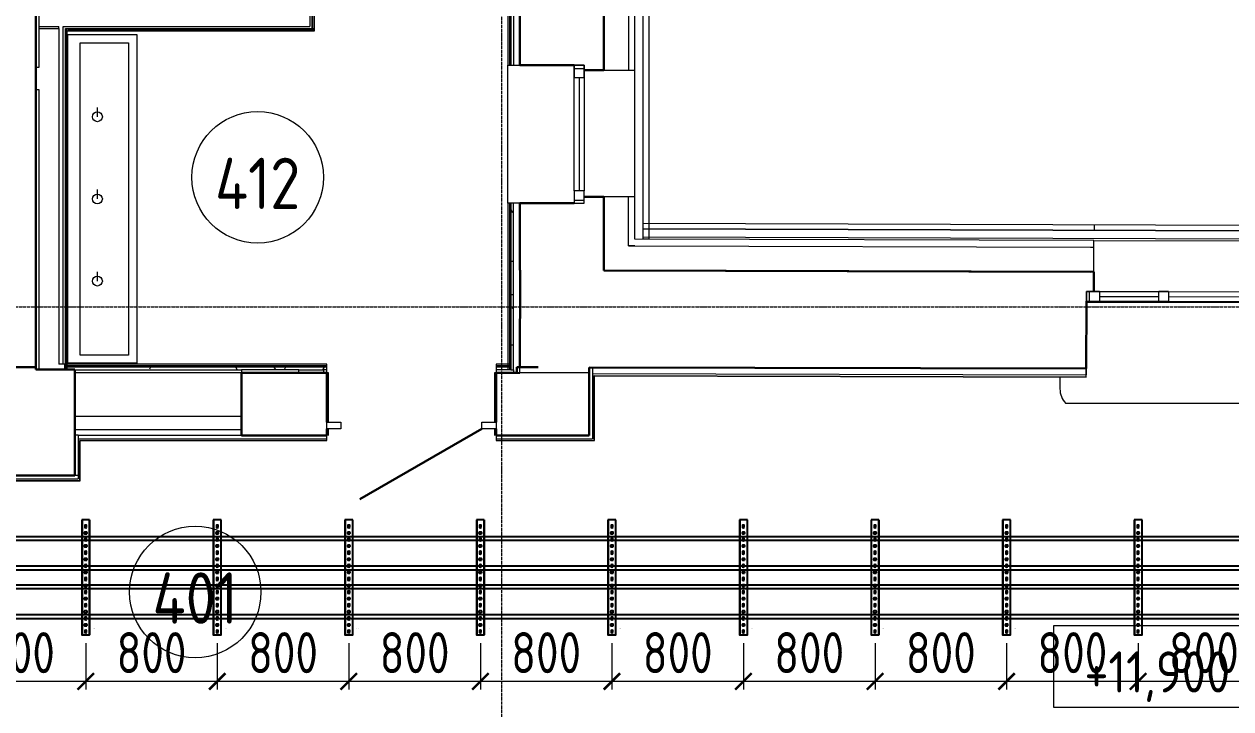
# Model space of a CAD drawing. Header units: millimetres. Extents: x -42533 to 645315, y 3457 to 82611.
# Drawn here: x 423845 to 431186, y 37143 to 41311 of the extents above; entities that cross this region are included whole.
import ezdxf
from ezdxf.enums import TextEntityAlignment as Align

# ---------------------------------------------------------------- set-up
doc = ezdxf.new("R2018")
doc.units = ezdxf.units.MM
doc.linetypes.add('ADSK_Линия сетки', pattern=[25, 20, -2.5, 0, -2.5])
for name, color, linetype in [('00_00_потолок_Панели из стали', 7, 'Continuous'), ('ЭОМ_Лотки авар.', 1, 'Continuous'), ('ЭОМ_Лотки рабочие', 5, 'Continuous')]:
    doc.layers.add(name, color=color, linetype=linetype)
for name, color, linetype, lineweight in [('_ Окна', 7, 'Continuous', 9), ('Аннотация', 7, 'Continuous', 18), ('Двери', 7, 'Continuous', 9), ('Окна', 7, 'Continuous', 9), ('Оси', 253, 'Continuous', 9), ('Отметки', 7, 'Continuous', 9), ('Перекрытие', 7, 'Continuous', 18), ('Сантехника', 7, 'Continuous', 18), ('Стены внутренние', 7, 'Continuous', 18), ('Стены наружные', 7, 'Continuous', 18), ('Стены несущие', 7, 'Continuous', 30), ('Стены отделка', 7, 'Continuous', 30), ('Стены перегородки', 7, 'Continuous', 30), ('Стены штриховка', 7, 'Continuous', 9), ('ШТРИХОВКА', 252, 'Continuous', 15)]:
    doc.layers.add(name, color=color, linetype=linetype, lineweight=lineweight)
doc.layers.add('Линии', color=7, linetype='Continuous', lineweight=9, true_color=0x00a600)
doc.styles.add('GOST Common', font='GOST_Common.ttf', dxfattribs={"width": 0.9, "height": 350})
doc.styles.add('GOST Common_1', font='GOST_Common.ttf', dxfattribs={"width": 0.9, "height": 250})
doc.styles.get("Standard").update_dxf_attribs({"font": 'arial.ttf'})
doc.styles.add('М2', font='isocpeur.ttf', dxfattribs={"width": 0.8})
doc.dimstyles.new('М2-100', dxfattribs={"dimtxt": 250, "dimasz": 100, "dimexe": 50, "dimexo": 50, "dimgap": 50, "dimtad": 1, "dimdec": 0, "dimzin": 1, "dimtxsty": 'М2', "dimblk": 'ARCHTICK', "dimcen": 2.5, "dimdle": 50, "dimclre": 256, "dimclrt": 256, "dimadec": 0, "dimazin": 0, "dimtfac": 1, "dimtdec": 0, "dimtix": 1, "dimtmove": 1, "dimatfit": 3, "dimldrblk": 'NONE', "dimfxl": 1, "dimtolj": 1, "dimlwd": 9, "dimlwe": 9, "dimarcsym": 1})
pattern_1 = [(0, (591.94, 243.9), (406.4, 101.6), [33.528, -271.272, 33.528, -271.272, -1625.6]), (0, (591.94, 243.9), (406.4, 101.6), [-609.6, 33.528, -576.072, 33.528, -271.272, -711.2]), (0, (591.94, 243.9), (406.4, 101.6), [-1524, 33.528, -169.672, 33.528, -474.472]), (120, (744.34, 294.7), (-291.1882, 301.15272), [33.528, -271.272, 33.528, -271.272, -1625.6]), (120, (744.34, 294.7), (-291.1882, 301.15272), [-609.6, 33.528, -576.072, 33.528, -271.272, -711.2]), (120, (744.34, 294.7), (-291.1882, 301.15272), [-1524, 33.528, -169.672, 33.528, -474.472]), (240, (795.14, 497.9), (-115.2118, -402.75272), [33.528, -271.272, 33.528, -271.272, -1625.6]), (240, (795.14, 497.9), (-115.2118, -402.75272), [-609.6, 33.528, -576.072, 33.528, -271.272, -711.2]), (240, (795.14, 497.9), (-115.2118, -402.75272), [-1524, 33.528, -169.672, 33.528, -474.472])]

# ---------------------------------------------------------------- blocks, each defined once
blk = doc.blocks.new('План 4 этажа')
at = {"layer": 'Стены внутренние', "lineweight": 9}
h = blk.add_hatch(dxfattribs=at)
h.set_pattern_fill('FP_4', color=8, style=0, pattern_type=2)
h.set_pattern_definition(pattern_1)
h.paths.add_polyline_path([(10726.939, 12892.166), (10726.939, 13904.902), (10711.939, 13903.902), (10711.939, 12892.166)])
h.paths.add_polyline_path([(10711.939, 14744.902), (10726.939, 14744.902), (10726.939, 19639.435), (10711.939, 19639.435), (10711.939, 14954.007)])
h = blk.add_hatch(dxfattribs=at)
h.set_pattern_fill('FP_4', color=8, style=0, pattern_type=2)
h.set_pattern_definition(pattern_1)
h.paths.add_polyline_path([(9571.939, 12892.166), (9591.505, 12892.166), (9591.505, 12907.166), (8001.939, 12907.166), (8001.939, 12892.685), (9421.939, 12892.166)])
h.paths.add_polyline_path([(10693.939, 12892.166), (10693.939, 12907.166), (10621.505, 12907.166), (10621.505, 12892.166)])
at = {"layer": '_ Окна', "color": 8, "lineweight": 18}
for p, q in [((11096.939, 14668.902), (11096.939, 14744.902)), ((11096.939, 14744.902), (11156.939, 14744.902)), ((11156.939, 14744.902), (11156.939, 14668.902)), ((11156.939, 14668.902), (11096.939, 14668.902)), ((11156.939, 13980.902), (11096.939, 13980.902)), ((11096.939, 13980.902), (11096.939, 13904.902)), ((11156.939, 13904.902), (11156.939, 13980.902)), ((11096.939, 13904.902), (11156.939, 13904.902)), ((14212.468, 13308.389), (14212.626, 13368.389)), ((14212.626, 13368.389), (14292.626, 13368.178)), ((14292.626, 13368.178), (14292.468, 13308.178)), ((14652.467, 13307.231), (14652.625, 13367.231)), ((14652.625, 13367.231), (14712.625, 13367.073)), ((14712.625, 13367.073), (14712.467, 13307.073)), ((14292.468, 13308.178), (14212.468, 13308.389)), ((14712.467, 13307.073), (14652.467, 13307.231))]:
    blk.add_line(p, q, dxfattribs=at)
at = {"layer": '_ Окна', "color": 8}
for p, q in [((11096.939, 14724.902), (11156.939, 14724.902)), ((11126.939, 14668.902), (11126.939, 13980.902)), ((11096.939, 13924.902), (11156.939, 13924.902)), ((14232.468, 13308.336), (14232.626, 13368.336)), ((14292.547, 13338.178), (14652.546, 13337.231)), ((14712.546, 13337.073), (15532.543, 13334.914))]:
    blk.add_line(p, q, dxfattribs=at)
at = {"layer": 'Аннотация', "color": 8, "lineweight": 20}
for p, q in [((14014.892, 10835.249), (14014.892, 11335.249)), ((14014.892, 11335.249), (15314.892, 11335.249)), ((15314.892, 10835.249), (14014.892, 10835.249))]:
    blk.add_line(p, q, dxfattribs=at)
at = {"layer": 'Двери', "color": 8}
for p, q in [((9591.505, 12572.166), (9678.505, 12572.166)), ((9591.505, 12532.166), (9591.505, 12572.166)), ((9678.505, 12572.166), (9678.505, 12532.166)), ((10534.505, 12572.166), (10621.505, 12572.166)), ((10534.505, 12532.166), (10534.505, 12572.166)), ((10621.505, 12572.166), (10621.505, 12532.166)), ((9678.505, 12532.166), (9591.505, 12532.166)), ((10621.505, 12532.166), (10534.505, 12532.166))]:
    blk.add_line(p, q, dxfattribs=at)
at = {"layer": 'Двери', "color": 8, "lineweight": 30}
blk.add_line((10534.505, 12532.166), (9793.187, 12104.166), dxfattribs=at)
at = {"layer": 'Линии', "color": 8}
for centre in [(9171.615, 14063.005), (8791.788, 11539.04)]:
    blk.add_circle(centre, 400, dxfattribs=at)
at = {"layer": 'Окна', "color": 8}
for p, q in [((11156.939, 14744.902), (11096.939, 14744.902)), ((11096.939, 14744.902), (11096.939, 14668.902)), ((11156.939, 14668.902), (11156.939, 14744.902)), ((11096.939, 13980.902), (11096.939, 14668.902)), ((11156.939, 14668.902), (11156.939, 13980.902)), ((11096.939, 13980.902), (11096.939, 13904.902)), ((11156.939, 13904.902), (11156.939, 13980.902)), ((11096.939, 13904.902), (11156.939, 13904.902)), ((14212.626, 13368.389), (14212.468, 13308.389)), ((14292.626, 13368.178), (14212.626, 13368.389)), ((14292.626, 13368.178), (14652.625, 13367.231)), ((14712.625, 13367.073), (14652.625, 13367.231)), ((14712.625, 13367.073), (15532.622, 13364.914)), ((14212.468, 13308.389), (14292.468, 13308.178)), ((14652.467, 13307.231), (14292.468, 13308.178)), ((14652.467, 13307.231), (14712.467, 13307.073)), ((15532.464, 13304.914), (14712.467, 13307.073))]:
    blk.add_line(p, q, dxfattribs=at)
at = {"layer": 'Оси', "color": 8, "linetype": 'ADSK_Линия сетки'}
for p, q in [((10656.505, -3353.101), (10656.505, 21427.463)), ((-10052.178, 13274.489), (56511.792, 13274.489))]:
    blk.add_line(p, q, dxfattribs=at)
at = {"layer": 'Перекрытие', "color": 8}
for p, q in [((8013.939, 14954.007), (8021.939, 14954.007)), ((16031.781, 13300.522), (14212.448, 13300.522)), ((14211.781, 13047.189), (14211.781, 12860.522)), ((9073.018, 12872.166), (8060.433, 12872.166)), ((9601.939, 12872.166), (9591.505, 12872.166)), ((9601.939, 12572.166), (9601.939, 12872.166)), ((10611.939, 12872.166), (10611.939, 12572.166)), ((10621.505, 12872.166), (10611.939, 12872.166)), ((14051.622, 12846.811), (14051.622, 12776.235)), ((14086.545, 12687.413), (24869.329, 12687.413)), ((9601.939, 12492.166), (9601.939, 12532.166)), ((10611.939, 12532.166), (10611.939, 12492.166))]:
    blk.add_line(p, q, dxfattribs=at)
blk.add_arc((14182.039, 12776.235), 130.416, 180, 222.9266622, dxfattribs=at)
at = {"layer": 'Сантехника', "color": 8}
for p, q in [((8016.939, 14931.507), (8436.939, 14931.507)), ((8016.939, 12931.507), (8016.939, 14931.507)), ((8436.939, 14931.507), (8436.939, 12931.507)), ((8091.939, 14881.507), (8386.939, 14881.507)), ((8091.939, 12981.507), (8091.939, 14881.507)), ((8386.939, 14881.507), (8386.939, 12981.507)), ((8196.939, 14431.507), (8196.939, 14488.507)), ((8196.939, 13931.507), (8196.939, 13988.507)), ((8196.939, 13431.507), (8196.939, 13488.507)), ((8436.939, 12931.507), (8016.939, 12931.507)), ((8386.939, 12981.507), (8091.939, 12981.507))]:
    blk.add_line(p, q, dxfattribs=at)
for centre in [(8196.939, 14431.507), (8196.939, 13931.507), (8196.939, 13431.507)]:
    blk.add_circle(centre, 30, dxfattribs=at)
at = {"layer": 'Стены внутренние', "color": 8}
for p, q in [((10693.939, 13904.902), (10693.939, 14744.902)), ((7998.939, 12901.507), (7998.939, 12925.166)), ((8001.939, 12901.507), (7998.939, 12901.507))]:
    blk.add_line(p, q, dxfattribs=at)
at = {"layer": 'Стены наружные', "color": 8}
for p, q in [((11516.939, 13685.487), (11516.939, 21076.427)), ((11551.939, 21111.427), (11551.939, 13685.94)), ((11466.939, 13944.902), (11466.939, 14714.902)), ((11516.939, 13784.626), (16562.11, 13767.513)), ((18708.58, 13725.232), (11516.939, 13749.626)), ((11516.939, 13749.487), (25496.206, 13702.173)), ((14260.18, 13775.321), (14260.061, 13740.321)), ((30135.462, 13636.471), (11516.939, 13699.487)), ((11551.939, 13685.94), (11516.939, 13685.94)), ((14257.042, 13678.273), (14257.044, 13679.273)), ((14257.044, 13679.273), (15992.002, 13674.705)), ((14258.442, 13678.269), (15993.436, 13673.702))]:
    blk.add_line(p, q, dxfattribs=at)
at = {"layer": 'Стены несущие', "color": 8}
for p, q in [((11276.939, 20856.427), (11276.939, 14714.902)), ((7821.939, 12892.685), (7821.939, 20266.427)), ((10766.939, 14744.902), (10766.939, 20266.427)), ((10766.939, 14744.902), (11096.939, 14744.902)), ((11156.939, 14714.902), (11276.939, 14714.902)), ((10766.939, 13904.902), (10766.939, 13497.46)), ((11096.939, 13904.902), (10766.939, 13904.902)), ((11276.939, 13944.902), (11156.939, 13944.902)), ((11276.939, 13944.902), (11276.939, 13496.118)), ((10768.448, 13497.456), (10766.895, 12907.459)), ((10766.939, 13497.46), (10768.448, 13497.456)), ((14257.942, 13488.27), (11276.939, 13496.118)), ((11276.939, 13496.118), (14237.942, 13488.323)), ((14257.626, 13368.27), (14257.942, 13488.27)), ((14211.389, 12898.39), (14212.468, 13308.389)), ((6931.505, 12907.685), (7821.939, 12907.685)), ((8060.433, 12892.685), (7821.939, 12892.685)), ((8060.433, 12247.685), (8060.433, 12892.685)), ((9591.505, 12872.166), (9073.018, 12872.166)), ((9073.018, 12872.166), (9073.018, 12492.166)), ((9591.505, 12572.166), (9591.505, 12872.166)), ((10748.556, 12872.166), (10621.505, 12872.166)), ((10621.505, 12872.166), (10621.505, 12572.166)), ((10748.556, 12907.166), (10748.556, 12872.166)), ((10877.941, 12907.166), (10748.556, 12907.166)), ((10766.895, 12907.459), (10877.941, 12907.166)), ((11188.556, 12906.348), (14211.389, 12898.39)), ((11188.556, 12492.166), (11188.556, 12906.348)), ((9591.505, 12492.166), (9073.018, 12492.166)), ((9591.505, 12492.166), (9591.505, 12532.166)), ((10621.505, 12532.166), (10621.505, 12492.166)), ((11188.556, 12492.166), (10621.505, 12492.166)), ((7680.433, 12247.685), (8060.433, 12247.685))]:
    blk.add_line(p, q, dxfattribs=at)
at = {"layer": 'Стены отделка', "color": 8, "lineweight": 9}
for p, q in [((11466.939, 14714.902), (11466.939, 21026.427)), ((7841.939, 14733.982), (7841.939, 20246.427)), ((10693.939, 19568.435), (10693.939, 14744.902)), ((9501.939, 15198.992), (9501.939, 14969.007)), ((9516.939, 14954.007), (9516.939, 15233.992)), ((7841.939, 14969.007), (7961.939, 14969.007)), ((7961.939, 14969.007), (7961.939, 12925.166)), ((8001.939, 14969.007), (9516.939, 14969.007)), ((8001.939, 12892.166), (8001.939, 14969.007)), ((8013.939, 14963.007), (8001.939, 14963.007)), ((8013.939, 12901.507), (8013.939, 14963.007)), ((8021.939, 14969.007), (8021.939, 14954.007)), ((8021.939, 14954.007), (9516.939, 14954.007)), ((7821.939, 14733.982), (7841.939, 14733.982)), ((10693.939, 14744.902), (10766.939, 14744.902)), ((11276.939, 14714.902), (11466.939, 14714.902)), ((7841.939, 14596.482), (7821.939, 14596.482)), ((7841.939, 12892.685), (7841.939, 14596.482)), ((10693.939, 13904.902), (10693.939, 12892.166)), ((10766.939, 13904.902), (10693.939, 13904.902)), ((10726.939, 13903.902), (10726.939, 13904.902)), ((11466.939, 13944.902), (11276.939, 13944.902)), ((11426.939, 13943.902), (11426.939, 13944.902)), ((11466.939, 13685.618), (11466.939, 13944.902)), ((14258.442, 13678.269), (11466.939, 13685.618)), ((14257.942, 13488.27), (14258.442, 13678.269)), ((11276.939, 13646.118), (11277.334, 13646.117)), ((11277.334, 13646.117), (11276.939, 13496.118)), ((11426.939, 13645.723), (11466.939, 13645.723)), ((11466.939, 13645.618), (11426.939, 13645.723)), ((14238.337, 13638.322), (14238.337, 13638.322)), ((10766.939, 12871.427), (10766.939, 13497.46)), ((14257.942, 13488.27), (14257.942, 13488.27)), ((9591.505, 12925.166), (7961.939, 12925.166)), ((9591.505, 12872.166), (9591.505, 12925.166)), ((10621.505, 12925.166), (10621.505, 12872.166)), ((10711.939, 12925.166), (10621.505, 12925.166)), ((8001.939, 12901.507), (8013.939, 12901.507)), ((8001.939, 12892.166), (9073.018, 12892.166)), ((9073.018, 12892.166), (9073.018, 12872.166)), ((9421.939, 12872.166), (9421.939, 12892.166)), ((9421.939, 12892.166), (9571.939, 12892.166)), ((9571.939, 12892.166), (9571.939, 12872.166)), ((10711.939, 12892.166), (10726.939, 12892.166)), ((10726.939, 12892.166), (10726.939, 12871.427)), ((10726.939, 12871.427), (10766.939, 12871.427)), ((11208.556, 12906.348), (11188.556, 12906.348)), ((11208.608, 12906.296), (11208.503, 12866.296)), ((14211.284, 12858.391), (11208.503, 12866.296)), ((11208.556, 12906.348), (11208.556, 12472.166)), ((11220.556, 12854.264), (14211.252, 12846.391)), ((11220.556, 12462.166), (11220.556, 12854.264)), ((14211.252, 12846.391), (14211.284, 12858.391)), ((14211.284, 12858.391), (14211.389, 12898.39)), ((8080.433, 12492.685), (8060.433, 12492.685)), ((8080.433, 12492.685), (8080.433, 12227.685)), ((9073.018, 12492.166), (8080.433, 12492.166)), ((9591.505, 12460.166), (9591.505, 12492.166)), ((10621.505, 12492.166), (10621.505, 12460.166)), ((8092.433, 12460.166), (9591.505, 12460.166)), ((8092.433, 12217.685), (8092.433, 12460.166)), ((10621.505, 12460.166), (11218.556, 12460.166)), ((7648.433, 12215.685), (8090.433, 12215.685)), ((7660.433, 12227.685), (8080.433, 12227.685)), ((8080.433, 12247.685), (8060.433, 12247.685))]:
    blk.add_line(p, q, dxfattribs=at)
at = {"layer": 'Стены перегородки', "color": 8, "lineweight": 18}
for p, q in [((9073.018, 12607.685), (8060.433, 12607.685)), ((8060.433, 12527.685), (9073.018, 12527.685))]:
    blk.add_line(p, q, dxfattribs=at)
at = {"layer": 'Стены штриховка', "color": 8}
for p, q in [((11426.939, 21006.427), (11426.939, 14714.902)), ((10726.939, 19639.435), (10726.939, 14744.902)), ((10702.939, 19568.435), (10702.939, 14744.902)), ((10711.939, 19568.435), (10711.939, 14744.902)), ((9507.939, 14969.007), (9507.939, 15204.992)), ((9488.939, 15185.992), (9488.939, 14982.007)), ((7841.939, 14982.007), (7961.939, 14982.007)), ((7961.939, 14969.007), (7961.939, 14982.007)), ((7988.939, 14982.007), (9488.939, 14982.007)), ((7988.939, 12925.166), (7988.939, 14982.007)), ((8007.939, 12901.507), (8007.939, 14963.007)), ((8021.939, 14963.007), (9516.939, 14963.007)), ((10702.939, 13904.902), (10702.939, 12892.166)), ((10711.939, 13904.902), (10711.939, 12892.166)), ((10726.939, 12892.166), (10726.939, 13903.902)), ((11426.939, 13645.723), (11426.939, 13943.902)), ((11466.939, 13645.618), (14238.337, 13638.322)), ((14238.337, 13638.322), (14258.337, 13638.269)), ((9591.505, 12916.166), (8001.939, 12916.166)), ((9591.505, 12907.166), (8001.939, 12907.166)), ((9421.939, 12892.166), (9073.018, 12892.166)), ((9591.505, 12892.166), (9571.939, 12892.166)), ((10711.939, 12916.166), (10621.505, 12916.166)), ((10711.939, 12907.166), (10621.505, 12907.166)), ((10711.939, 12892.166), (10621.505, 12892.166)), ((11188.556, 12872.166), (10748.556, 12872.166)), ((11218.556, 12856.269), (14211.257, 12848.391)), ((11218.556, 12460.166), (11218.556, 12856.269)), ((8080.433, 12472.166), (9591.505, 12472.166)), ((8090.433, 12462.166), (9591.505, 12462.166)), ((8090.433, 12215.685), (8090.433, 12462.166)), ((10621.505, 12472.166), (11208.556, 12472.166)), ((10621.505, 12462.166), (11220.556, 12462.166)), ((11218.556, 12460.166), (11220.556, 12460.166)), ((11220.556, 12460.166), (11220.556, 12462.166)), ((7648.433, 12217.685), (8092.433, 12217.685)), ((8090.433, 12215.685), (8092.433, 12215.685)), ((8092.433, 12215.685), (8092.433, 12217.685))]:
    blk.add_line(p, q, dxfattribs=at)
at = {"layer": 'Аннотация', "color": 8, "lineweight": 9, "char_height": 312.5, "width": 520.21112, "attachment_point": 5, "line_spacing_factor": 1.022766, "style": 'GOST Common'}
for s, insert in [('412', (9171.615, 14026.057)), ('401', (8791.788, 11502.092))]:
    blk.add_mtext(s, dxfattribs=dict(at, insert=insert))
at = {"layer": 'Отметки', "color": 8, "lineweight": 20, "insert": (14201.017, 11177.564), "char_height": 250, "width": 1113.30067, "attachment_point": 1, "line_spacing_factor": 1.022761, "style": 'GOST Common_1'}
blk.add_mtext('+11,900', dxfattribs=at)
blk = doc.blocks.new('*U1397')
at = {"color": 0, "linetype": 'Continuous', "lineweight": 25}
for p, q in [((-78.8, -46976.1), (-78.8, 0)), ((78.8, -46976.1), (78.8, 0))]:
    blk.add_line(p, q, dxfattribs=at)
blk.add_lwpolyline([(100.8, -46976.1), (100.8, 0), (-100.8, 0), (-100.8, -46976.1)], close=True, dxfattribs=at)
at = {"color": 0, "flags": 9}
for tag, p in [('АРТИКУЛ', (-59.7, -11.8)), ('НАИМЕНОВАНИЕ', (-59.1, -7)), ('ПРИМЕЧАНИЕ', (-58.8, -17.3))]:
    blk.add_attdef(tag, text='', height=2.5, dxfattribs=at).set_placement(p, align=Align.TOP_LEFT)
at = {"color": 0, "lineweight": 30, "flags": 104}
for tag, p in [('ВЫСОТА', (-59.6, -20.9)), ('ДЛИНА', (-59.5, -36.1)), ('ТОЛЩИНА', (-59, -31)), ('ШИРИНА', (-58.9, -25.1))]:
    blk.add_attdef(tag, text='', height=2.5, dxfattribs=at).set_placement(p, align=Align.TOP_LEFT)
blk = doc.blocks.new('*U1514')
at = {"color": 0, "linetype": 'Continuous', "lineweight": 25}
for p, q in [((-78.8, -46398.7), (-78.8, 0)), ((78.8, -46398.7), (78.8, 0))]:
    blk.add_line(p, q, dxfattribs=at)
blk.add_lwpolyline([(100.8, -46398.7), (100.8, 0), (-100.8, 0), (-100.8, -46398.7)], close=True, dxfattribs=at)
at = {"color": 0, "flags": 9}
for tag, p in [('АРТИКУЛ', (-59.7, -11.8)), ('НАИМЕНОВАНИЕ', (-59.1, -7)), ('ПРИМЕЧАНИЕ', (-58.8, -17.3))]:
    blk.add_attdef(tag, text='', height=2.5, dxfattribs=at).set_placement(p, align=Align.TOP_LEFT)
at = {"color": 0, "lineweight": 30, "flags": 104}
for tag, p in [('ВЫСОТА', (-59.6, -20.9)), ('ДЛИНА', (-59.5, -36.1)), ('ТОЛЩИНА', (-59, -31)), ('ШИРИНА', (-58.9, -25.1))]:
    blk.add_attdef(tag, text='', height=2.5, dxfattribs=at).set_placement(p, align=Align.TOP_LEFT)
blk = doc.blocks.new('*U45')
at = {"color": 0, "linetype": 'ByBlock', "lineweight": -2}
for points in [[(24, -700), (24, 0), (-24, 0), (-24, -700)], [(-22.5, -700), (-22.5, 0)], [(22.5, -700), (22.5, 0)], [(-24, -700), (24, -700)]]:
    blk.add_lwpolyline(points, dxfattribs=at)
at = {"color": 254, "transparency": 33554483}
blk.add_lwpolyline([(0, 0.7), (0, -2.2)], dxfattribs=at)
at = {"color": 0, "linetype": 'ByBlock', "lineweight": -2}
for points in [[(-6.7, -54.8, 0.345739), (-6.7, -65.2), (6.7, -65.2, 0.345739), (6.7, -54.8)], [(-5.2, -13.3), (-5.2, -26.7, 0.345739), (5.2, -26.7), (5.2, -13.3, 0.345739)], [(-6.7, -134.8, 0.345739), (-6.7, -145.2), (6.7, -145.2, 0.345739), (6.7, -134.8)], [(-5.2, -93.3), (-5.2, -106.7, 0.345739), (5.2, -106.7), (5.2, -93.3, 0.345739)], [(-6.7, -214.8, 0.345739), (-6.7, -225.2), (6.7, -225.2, 0.345739), (6.7, -214.8)], [(-5.2, -173.3), (-5.2, -186.7, 0.345739), (5.2, -186.7), (5.2, -173.3, 0.345739)], [(-5.2, -253.3), (-5.2, -266.7, 0.345739), (5.2, -266.7), (5.2, -253.3, 0.345739)], [(-6.7, -294.8, 0.345739), (-6.7, -305.2), (6.7, -305.2, 0.345739), (6.7, -294.8)], [(-5.2, -333.3), (-5.2, -346.7, 0.345739), (5.2, -346.7), (5.2, -333.3, 0.345739)], [(-6.7, -374.8, 0.345739), (-6.7, -385.2), (6.7, -385.2, 0.345739), (6.7, -374.8)], [(-5.2, -413.3), (-5.2, -426.7, 0.345739), (5.2, -426.7), (5.2, -413.3, 0.345739)], [(-6.7, -454.8, 0.345739), (-6.7, -465.2), (6.7, -465.2, 0.345739), (6.7, -454.8)], [(-5.2, -493.3), (-5.2, -506.7, 0.345739), (5.2, -506.7), (5.2, -493.3, 0.345739)], [(-6.7, -534.8, 0.345739), (-6.7, -545.2), (6.7, -545.2, 0.345739), (6.7, -534.8)], [(-5.2, -573.3), (-5.2, -586.7, 0.345739), (5.2, -586.7), (5.2, -573.3, 0.345739)], [(-6.7, -614.8, 0.345739), (-6.7, -625.2), (6.7, -625.2, 0.345739), (6.7, -614.8)], [(-5.2, -653.3), (-5.2, -666.7, 0.345739), (5.2, -666.7), (5.2, -653.3, 0.345739)]]:
    blk.add_lwpolyline(points, format="xyb", close=True, dxfattribs=at)
at = {"flags": 9}
for tag, p in [('АРТИКУЛ', (-58.9, -24.5)), ('ПРИМЕЧАНИЕ', (-58.3, -30.8)), ('НАИМЕНОВАНИЕ', (-58.2, -19.4))]:
    blk.add_attdef(tag, p, '', height=2.5, dxfattribs=at)
at = {"lineweight": 30, "flags": 104}
blk.add_attdef('ДЛИНА', text='', height=2.5, dxfattribs=at).set_placement((-57.7, -34.6), align=Align.TOP_LEFT)
blk = doc.blocks.new('_ArchTick')
at = {"color": 0, "linetype": 'ByBlock', "lineweight": 70, "const_width": 0.15}
blk.add_lwpolyline([(-0.5, -0.5), (0.5, 0.5)], dxfattribs=at)
blk = doc.blocks.new('*D1626')
at = {"layer": '00_00_потолок_Панели из стали', "lineweight": 9, "transparency": 16777216}
for p, q in [((423419.8, 37544.1), (423419.8, 37260.6)), ((424220, 37543.4), (424220, 37260.6))]:
    blk.add_line(p, q, dxfattribs=at)
at = {"layer": '00_00_потолок_Панели из стали', "color": 0, "lineweight": 9, "transparency": 16777216}
blk.add_line((424270, 37310.6), (423369.8, 37310.6), dxfattribs=at)
at = {"layer": 'Defpoints', "color": 0, "transparency": 16777216}
for p in [(423419.8, 37594.1), (424220, 37593.4), (423419.8, 37310.6)]:
    blk.add_point(p, dxfattribs=at)
at = {"layer": '00_00_потолок_Панели из стали', "color": 0, "lineweight": 9, "transparency": 16777216, "xscale": 100, "yscale": 100, "zscale": 100, "rotation": 180}
blk.add_blockref('_ArchTick', (423419.8, 37310.6), dxfattribs=at)
at = {"layer": '00_00_потолок_Панели из стали', "color": 0, "lineweight": 9, "transparency": 16777216, "xscale": 100, "yscale": 100, "zscale": 100}
blk.add_blockref('_ArchTick', (424220, 37310.6), dxfattribs=at)
at = {"layer": '00_00_потолок_Панели из стали', "transparency": 16777216, "insert": (423819.9, 37485.6), "char_height": 250, "attachment_point": 5, "style": 'М2'}
blk.add_mtext('\\A1;800', dxfattribs=at)
blk = doc.blocks.new('_None')
blk = doc.blocks.new('*D1627')
at = {"layer": '00_00_потолок_Панели из стали', "lineweight": 9, "transparency": 16777216}
for p, q in [((424220, 37544.1), (424220, 37260.6)), ((425020.2, 37543.4), (425020.2, 37260.6))]:
    blk.add_line(p, q, dxfattribs=at)
at = {"layer": '00_00_потолок_Панели из стали', "color": 0, "lineweight": 9, "transparency": 16777216}
blk.add_line((425070.2, 37310.6), (424170, 37310.6), dxfattribs=at)
at = {"layer": 'Defpoints', "color": 0, "transparency": 16777216}
for p in [(424220, 37594.1), (425020.2, 37593.4), (424220, 37310.6)]:
    blk.add_point(p, dxfattribs=at)
at = {"layer": '00_00_потолок_Панели из стали', "color": 0, "lineweight": 9, "transparency": 16777216, "xscale": 100, "yscale": 100, "zscale": 100, "rotation": 180}
blk.add_blockref('_ArchTick', (424220, 37310.6), dxfattribs=at)
at = {"layer": '00_00_потолок_Панели из стали', "color": 0, "lineweight": 9, "transparency": 16777216, "xscale": 100, "yscale": 100, "zscale": 100}
blk.add_blockref('_ArchTick', (425020.2, 37310.6), dxfattribs=at)
at = {"layer": '00_00_потолок_Панели из стали', "transparency": 16777216, "insert": (424620.1, 37485.6), "char_height": 250, "attachment_point": 5, "style": 'М2'}
blk.add_mtext('\\A1;800', dxfattribs=at)
blk = doc.blocks.new('*D1628')
at = {"layer": '00_00_потолок_Панели из стали', "lineweight": 9, "transparency": 16777216}
for p, q in [((425020.2, 37544.1), (425020.2, 37260.6)), ((425820.4, 37543.4), (425820.4, 37260.6))]:
    blk.add_line(p, q, dxfattribs=at)
at = {"layer": '00_00_потолок_Панели из стали', "color": 0, "lineweight": 9, "transparency": 16777216}
blk.add_line((425870.4, 37310.6), (424970.2, 37310.6), dxfattribs=at)
at = {"layer": 'Defpoints', "color": 0, "transparency": 16777216}
for p in [(425020.2, 37594.1), (425820.4, 37593.4), (425020.2, 37310.6)]:
    blk.add_point(p, dxfattribs=at)
at = {"layer": '00_00_потолок_Панели из стали', "color": 0, "lineweight": 9, "transparency": 16777216, "xscale": 100, "yscale": 100, "zscale": 100, "rotation": 180}
blk.add_blockref('_ArchTick', (425020.2, 37310.6), dxfattribs=at)
at = {"layer": '00_00_потолок_Панели из стали', "color": 0, "lineweight": 9, "transparency": 16777216, "xscale": 100, "yscale": 100, "zscale": 100}
blk.add_blockref('_ArchTick', (425820.4, 37310.6), dxfattribs=at)
at = {"layer": '00_00_потолок_Панели из стали', "transparency": 16777216, "insert": (425420.3, 37485.6), "char_height": 250, "attachment_point": 5, "style": 'М2'}
blk.add_mtext('\\A1;800', dxfattribs=at)
blk = doc.blocks.new('*D1629')
at = {"layer": '00_00_потолок_Панели из стали', "lineweight": 9, "transparency": 16777216}
for p, q in [((425820.4, 37544.1), (425820.4, 37260.6)), ((426620.6, 37543.4), (426620.6, 37260.6))]:
    blk.add_line(p, q, dxfattribs=at)
at = {"layer": '00_00_потолок_Панели из стали', "color": 0, "lineweight": 9, "transparency": 16777216}
blk.add_line((426670.6, 37310.6), (425770.4, 37310.6), dxfattribs=at)
at = {"layer": 'Defpoints', "color": 0, "transparency": 16777216}
for p in [(425820.4, 37594.1), (426620.6, 37593.4), (425820.4, 37310.6)]:
    blk.add_point(p, dxfattribs=at)
at = {"layer": '00_00_потолок_Панели из стали', "color": 0, "lineweight": 9, "transparency": 16777216, "xscale": 100, "yscale": 100, "zscale": 100, "rotation": 180}
blk.add_blockref('_ArchTick', (425820.4, 37310.6), dxfattribs=at)
at = {"layer": '00_00_потолок_Панели из стали', "color": 0, "lineweight": 9, "transparency": 16777216, "xscale": 100, "yscale": 100, "zscale": 100}
blk.add_blockref('_ArchTick', (426620.6, 37310.6), dxfattribs=at)
at = {"layer": '00_00_потолок_Панели из стали', "transparency": 16777216, "insert": (426220.5, 37485.6), "char_height": 250, "attachment_point": 5, "style": 'М2'}
blk.add_mtext('\\A1;800', dxfattribs=at)
blk = doc.blocks.new('*D1638')
at = {"layer": '00_00_потолок_Панели из стали', "lineweight": 9, "transparency": 16777216}
for p, q in [((426620.6, 37544.1), (426620.6, 37260.6)), ((427420.8, 37543.4), (427420.8, 37260.6))]:
    blk.add_line(p, q, dxfattribs=at)
at = {"layer": '00_00_потолок_Панели из стали', "color": 0, "lineweight": 9, "transparency": 16777216}
blk.add_line((427470.8, 37310.6), (426570.6, 37310.6), dxfattribs=at)
at = {"layer": 'Defpoints', "color": 0, "transparency": 16777216}
for p in [(426620.6, 37594.1), (427420.8, 37593.4), (426620.6, 37310.6)]:
    blk.add_point(p, dxfattribs=at)
at = {"layer": '00_00_потолок_Панели из стали', "color": 0, "lineweight": 9, "transparency": 16777216, "xscale": 100, "yscale": 100, "zscale": 100, "rotation": 180}
blk.add_blockref('_ArchTick', (426620.6, 37310.6), dxfattribs=at)
at = {"layer": '00_00_потолок_Панели из стали', "color": 0, "lineweight": 9, "transparency": 16777216, "xscale": 100, "yscale": 100, "zscale": 100}
blk.add_blockref('_ArchTick', (427420.8, 37310.6), dxfattribs=at)
at = {"layer": '00_00_потолок_Панели из стали', "transparency": 16777216, "insert": (427020.7, 37485.6), "char_height": 250, "attachment_point": 5, "style": 'М2'}
blk.add_mtext('\\A1;800', dxfattribs=at)
blk = doc.blocks.new('*D1639')
at = {"layer": '00_00_потолок_Панели из стали', "lineweight": 9, "transparency": 16777216}
for p, q in [((427420.8, 37544.1), (427420.8, 37260.6)), ((428221, 37543.4), (428221, 37260.6))]:
    blk.add_line(p, q, dxfattribs=at)
at = {"layer": '00_00_потолок_Панели из стали', "color": 0, "lineweight": 9, "transparency": 16777216}
blk.add_line((428271, 37310.6), (427370.8, 37310.6), dxfattribs=at)
at = {"layer": 'Defpoints', "color": 0, "transparency": 16777216}
for p in [(427420.8, 37594.1), (428221, 37593.4), (427420.8, 37310.6)]:
    blk.add_point(p, dxfattribs=at)
at = {"layer": '00_00_потолок_Панели из стали', "color": 0, "lineweight": 9, "transparency": 16777216, "xscale": 100, "yscale": 100, "zscale": 100, "rotation": 180}
blk.add_blockref('_ArchTick', (427420.8, 37310.6), dxfattribs=at)
at = {"layer": '00_00_потолок_Панели из стали', "color": 0, "lineweight": 9, "transparency": 16777216, "xscale": 100, "yscale": 100, "zscale": 100}
blk.add_blockref('_ArchTick', (428221, 37310.6), dxfattribs=at)
at = {"layer": '00_00_потолок_Панели из стали', "transparency": 16777216, "insert": (427820.9, 37485.6), "char_height": 250, "attachment_point": 5, "style": 'М2'}
blk.add_mtext('\\A1;800', dxfattribs=at)
blk = doc.blocks.new('*D1640')
at = {"layer": '00_00_потолок_Панели из стали', "lineweight": 9, "transparency": 16777216}
for p, q in [((428221, 37544.1), (428221, 37260.6)), ((429021.2, 37543.4), (429021.2, 37260.6))]:
    blk.add_line(p, q, dxfattribs=at)
at = {"layer": '00_00_потолок_Панели из стали', "color": 0, "lineweight": 9, "transparency": 16777216}
blk.add_line((429071.2, 37310.6), (428171, 37310.6), dxfattribs=at)
at = {"layer": 'Defpoints', "color": 0, "transparency": 16777216}
for p in [(428221, 37594.1), (429021.2, 37593.4), (428221, 37310.6)]:
    blk.add_point(p, dxfattribs=at)
at = {"layer": '00_00_потолок_Панели из стали', "color": 0, "lineweight": 9, "transparency": 16777216, "xscale": 100, "yscale": 100, "zscale": 100, "rotation": 180}
blk.add_blockref('_ArchTick', (428221, 37310.6), dxfattribs=at)
at = {"layer": '00_00_потолок_Панели из стали', "color": 0, "lineweight": 9, "transparency": 16777216, "xscale": 100, "yscale": 100, "zscale": 100}
blk.add_blockref('_ArchTick', (429021.2, 37310.6), dxfattribs=at)
at = {"layer": '00_00_потолок_Панели из стали', "transparency": 16777216, "insert": (428621.1, 37485.6), "char_height": 250, "attachment_point": 5, "style": 'М2'}
blk.add_mtext('\\A1;800', dxfattribs=at)
blk = doc.blocks.new('*D1641')
at = {"layer": '00_00_потолок_Панели из стали', "lineweight": 9, "transparency": 16777216}
for p, q in [((429021.2, 37544.1), (429021.2, 37260.6)), ((429821.4, 37543.4), (429821.4, 37260.6))]:
    blk.add_line(p, q, dxfattribs=at)
at = {"layer": '00_00_потолок_Панели из стали', "color": 0, "lineweight": 9, "transparency": 16777216}
blk.add_line((429871.4, 37310.6), (428971.2, 37310.6), dxfattribs=at)
at = {"layer": 'Defpoints', "color": 0, "transparency": 16777216}
for p in [(429021.2, 37594.1), (429821.4, 37593.4), (429021.2, 37310.6)]:
    blk.add_point(p, dxfattribs=at)
at = {"layer": '00_00_потолок_Панели из стали', "color": 0, "lineweight": 9, "transparency": 16777216, "xscale": 100, "yscale": 100, "zscale": 100, "rotation": 180}
blk.add_blockref('_ArchTick', (429021.2, 37310.6), dxfattribs=at)
at = {"layer": '00_00_потолок_Панели из стали', "color": 0, "lineweight": 9, "transparency": 16777216, "xscale": 100, "yscale": 100, "zscale": 100}
blk.add_blockref('_ArchTick', (429821.4, 37310.6), dxfattribs=at)
at = {"layer": '00_00_потолок_Панели из стали', "transparency": 16777216, "insert": (429421.3, 37485.6), "char_height": 250, "attachment_point": 5, "style": 'М2'}
blk.add_mtext('\\A1;800', dxfattribs=at)
blk = doc.blocks.new('*D1642')
at = {"layer": '00_00_потолок_Панели из стали', "lineweight": 9, "transparency": 16777216}
for p, q in [((429821.4, 37544.1), (429821.4, 37260.6)), ((430621.6, 37543.4), (430621.6, 37260.6))]:
    blk.add_line(p, q, dxfattribs=at)
at = {"layer": '00_00_потолок_Панели из стали', "color": 0, "lineweight": 9, "transparency": 16777216}
blk.add_line((430671.6, 37310.6), (429771.4, 37310.6), dxfattribs=at)
at = {"layer": 'Defpoints', "color": 0, "transparency": 16777216}
for p in [(429821.4, 37594.1), (430621.6, 37593.4), (429821.4, 37310.6)]:
    blk.add_point(p, dxfattribs=at)
at = {"layer": '00_00_потолок_Панели из стали', "color": 0, "lineweight": 9, "transparency": 16777216, "xscale": 100, "yscale": 100, "zscale": 100, "rotation": 180}
blk.add_blockref('_ArchTick', (429821.4, 37310.6), dxfattribs=at)
at = {"layer": '00_00_потолок_Панели из стали', "color": 0, "lineweight": 9, "transparency": 16777216, "xscale": 100, "yscale": 100, "zscale": 100}
blk.add_blockref('_ArchTick', (430621.6, 37310.6), dxfattribs=at)
at = {"layer": '00_00_потолок_Панели из стали', "transparency": 16777216, "insert": (430221.5, 37485.6), "char_height": 250, "attachment_point": 5, "style": 'М2'}
blk.add_mtext('\\A1;800', dxfattribs=at)
blk = doc.blocks.new('*D1643')
at = {"layer": '00_00_потолок_Панели из стали', "lineweight": 9, "transparency": 16777216}
for p, q in [((430621.6, 37544.1), (430621.6, 37260.6)), ((431421.8, 37543.4), (431421.8, 37260.6))]:
    blk.add_line(p, q, dxfattribs=at)
at = {"layer": '00_00_потолок_Панели из стали', "color": 0, "lineweight": 9, "transparency": 16777216}
blk.add_line((431471.8, 37310.6), (430571.6, 37310.6), dxfattribs=at)
at = {"layer": 'Defpoints', "color": 0, "transparency": 16777216}
for p in [(430621.6, 37594.1), (431421.8, 37593.4), (430621.6, 37310.6)]:
    blk.add_point(p, dxfattribs=at)
at = {"layer": '00_00_потолок_Панели из стали', "color": 0, "lineweight": 9, "transparency": 16777216, "xscale": 100, "yscale": 100, "zscale": 100, "rotation": 180}
blk.add_blockref('_ArchTick', (430621.6, 37310.6), dxfattribs=at)
at = {"layer": '00_00_потолок_Панели из стали', "color": 0, "lineweight": 9, "transparency": 16777216, "xscale": 100, "yscale": 100, "zscale": 100}
blk.add_blockref('_ArchTick', (431421.8, 37310.6), dxfattribs=at)
at = {"layer": '00_00_потолок_Панели из стали', "transparency": 16777216, "insert": (431021.7, 37485.6), "char_height": 250, "attachment_point": 5, "style": 'М2'}
blk.add_mtext('\\A1;800', dxfattribs=at)

msp = doc.modelspace()

# ---------------------------------------------------------------- block references
at = {"layer": 'ШТРИХОВКА'}
msp.add_blockref('План 4 этажа', (416094.2, 26315.8), dxfattribs=at)
at = {"layer": 'ЭОМ_Лотки авар.', "color": 1, "rotation": 90}
msp.add_blockref('*U1514', (417741, 38090), dxfattribs=at)
at = {"layer": 'ЭОМ_Лотки рабочие'}
ref = msp.add_blockref('*U45', (424220, 37594.1), dxfattribs=dict(at, rotation=180))
lines = msp.add_mtext('700 мм', dxfattribs={"layer": '0', "insert": (424277.7, 37628.7), "char_height": 2.5, "attachment_point": 1, "rotation": 180})
ref.add_attrib('ДЛИНА', '', (424277.7, 37628.7)).embed_mtext(lines)
ref = msp.add_blockref('*U45', (425020.2, 37594.1), dxfattribs=dict(at, rotation=180))
lines = msp.add_mtext('700 мм', dxfattribs={"layer": '0', "insert": (425077.9, 37628.7), "char_height": 2.5, "attachment_point": 1, "rotation": 180})
ref.add_attrib('ДЛИНА', '', (425077.9, 37628.7)).embed_mtext(lines)
ref = msp.add_blockref('*U45', (425820.4, 37594.1), dxfattribs=dict(at, rotation=180))
lines = msp.add_mtext('700 мм', dxfattribs={"layer": '0', "insert": (425878.1, 37628.7), "char_height": 2.5, "attachment_point": 1, "rotation": 180})
ref.add_attrib('ДЛИНА', '', (425878.1, 37628.7)).embed_mtext(lines)
ref = msp.add_blockref('*U45', (426620.6, 37594.1), dxfattribs=dict(at, rotation=180))
lines = msp.add_mtext('700 мм', dxfattribs={"layer": '0', "insert": (426678.3, 37628.7), "char_height": 2.5, "attachment_point": 1, "rotation": 180})
ref.add_attrib('ДЛИНА', '', (426678.3, 37628.7)).embed_mtext(lines)
ref = msp.add_blockref('*U45', (427420.8, 37594.1), dxfattribs=dict(at, rotation=180))
lines = msp.add_mtext('700 мм', dxfattribs={"layer": '0', "insert": (427478.5, 37628.7), "char_height": 2.5, "attachment_point": 1, "rotation": 180})
ref.add_attrib('ДЛИНА', '', (427478.5, 37628.7)).embed_mtext(lines)
ref = msp.add_blockref('*U45', (428221, 37594.1), dxfattribs=dict(at, rotation=180))
lines = msp.add_mtext('700 мм', dxfattribs={"layer": '0', "insert": (428278.7, 37628.7), "char_height": 2.5, "attachment_point": 1, "rotation": 180})
ref.add_attrib('ДЛИНА', '', (428278.7, 37628.7)).embed_mtext(lines)
ref = msp.add_blockref('*U45', (429021.2, 37594.1), dxfattribs=dict(at, rotation=180))
lines = msp.add_mtext('700 мм', dxfattribs={"layer": '0', "insert": (429078.9, 37628.7), "char_height": 2.5, "attachment_point": 1, "rotation": 180})
ref.add_attrib('ДЛИНА', '', (429078.9, 37628.7)).embed_mtext(lines)
ref = msp.add_blockref('*U45', (429821.4, 37594.1), dxfattribs=dict(at, rotation=180))
lines = msp.add_mtext('700 мм', dxfattribs={"layer": '0', "insert": (429879.1, 37628.7), "char_height": 2.5, "attachment_point": 1, "rotation": 180})
ref.add_attrib('ДЛИНА', '', (429879.1, 37628.7)).embed_mtext(lines)
ref = msp.add_blockref('*U45', (430621.6, 37594.1), dxfattribs=dict(at, rotation=180))
lines = msp.add_mtext('700 мм', dxfattribs={"layer": '0', "insert": (430679.3, 37628.7), "char_height": 2.5, "attachment_point": 1, "rotation": 180})
ref.add_attrib('ДЛИНА', '', (430679.3, 37628.7)).embed_mtext(lines)
at = {"layer": 'ЭОМ_Лотки рабочие', "rotation": 90}
msp.add_blockref('*U1397', (417463.1, 37795.3), dxfattribs=at)

# ---------------------------------------------------------------- dimensions: what is measured, and where the dimension line sits
at = {"layer": '00_00_потолок_Панели из стали'}
for base, p1, p2, picture, middle in [((423419.8, 37310.6), (424220, 37593.4), (423419.8, 37594.1), '*D1626', (423819.9, 37485.6)), ((424220, 37310.6), (425020.2, 37593.4), (424220, 37594.1), '*D1627', (424620.1, 37485.6)), ((425020.2, 37310.6), (425820.4, 37593.4), (425020.2, 37594.1), '*D1628', (425420.3, 37485.6)), ((425820.4, 37310.6), (426620.6, 37593.4), (425820.4, 37594.1), '*D1629', (426220.5, 37485.6)), ((426620.6, 37310.6), (427420.8, 37593.4), (426620.6, 37594.1), '*D1638', (427020.7, 37485.6)), ((427420.8, 37310.6), (428221, 37593.4), (427420.8, 37594.1), '*D1639', (427820.9, 37485.6)), ((428221, 37310.6), (429021.2, 37593.4), (428221, 37594.1), '*D1640', (428621.1, 37485.6)), ((429021.2, 37310.6), (429821.4, 37593.4), (429021.2, 37594.1), '*D1641', (429421.3, 37485.6)), ((429821.4, 37310.6), (430621.6, 37593.4), (429821.4, 37594.1), '*D1642', (430221.5, 37485.6)), ((430621.6, 37310.6), (431421.8, 37593.4), (430621.6, 37594.1), '*D1643', (431021.7, 37485.6))]:
    dim = msp.add_linear_dim(base=base, p1=p1, p2=p2, dimstyle='М2-100', dxfattribs=at)
    dim.commit()
    dim.dimension.update_dxf_attribs({"geometry": picture, "text_midpoint": middle})

doc.saveas('drawing.dxf')
